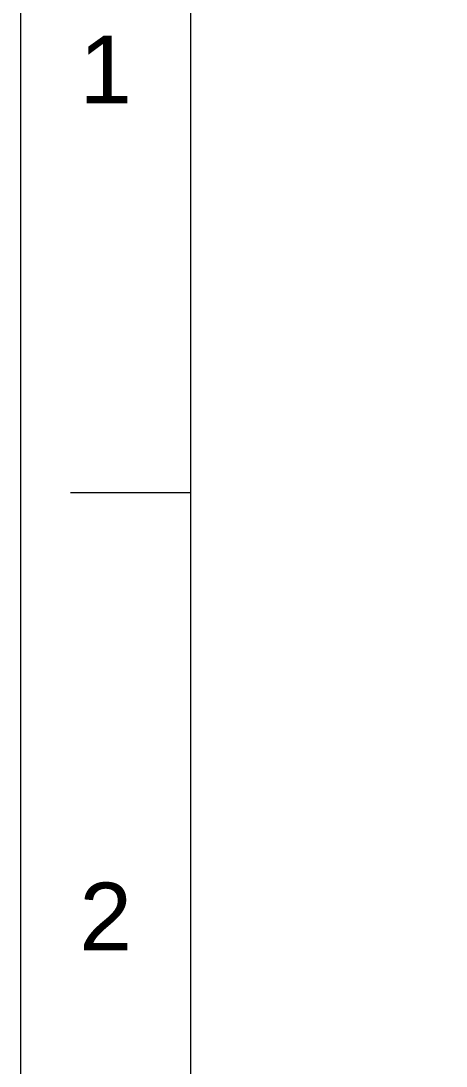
# Model space of a CAD drawing. Header units: millimetres. Extents: x 789 to 1209, y -1278 to -684.
# Drawn here: x 789.1 to 824.6, y -816.5 to -729.3 of the extents above; entities that cross this region are included whole.
import ezdxf

# ---------------------------------------------------------------- set-up
doc = ezdxf.new("R2010")
doc.units = ezdxf.units.MM
doc.header["$LTSCALE"] = 0.1
doc.layers.get('0').update_dxf_attribs({"lineweight": 13})
doc.styles.get("Standard").update_dxf_attribs({"font": 'arial.ttf'})

msp = doc.modelspace()

# ---------------------------------------------------------------- linework, layer by layer
for p, q in [((803.291, -697.981), (803.291, -1263.637)), ((803.291, -768.688), (793.291, -768.688))]:
    msp.add_line(p, q)
msp.add_lwpolyline([(789.15, -683.839), (1209.15, -683.839), (1209.15, -1277.779), (789.15, -1277.779)], close=True)
msp.add_point((803.291, -768.688))

# ---------------------------------------------------------------- texts
at = {"char_height": 5.657, "attachment_point": 5}
for s, insert in [('1', (796.22, -733.334)), ('2', (796.22, -804.041))]:
    msp.add_mtext_dynamic_manual_height_columns(s, width=50, gutter_width=12.5, heights=[0], dxfattribs=dict(at, insert=insert))

doc.saveas('drawing.dxf')
